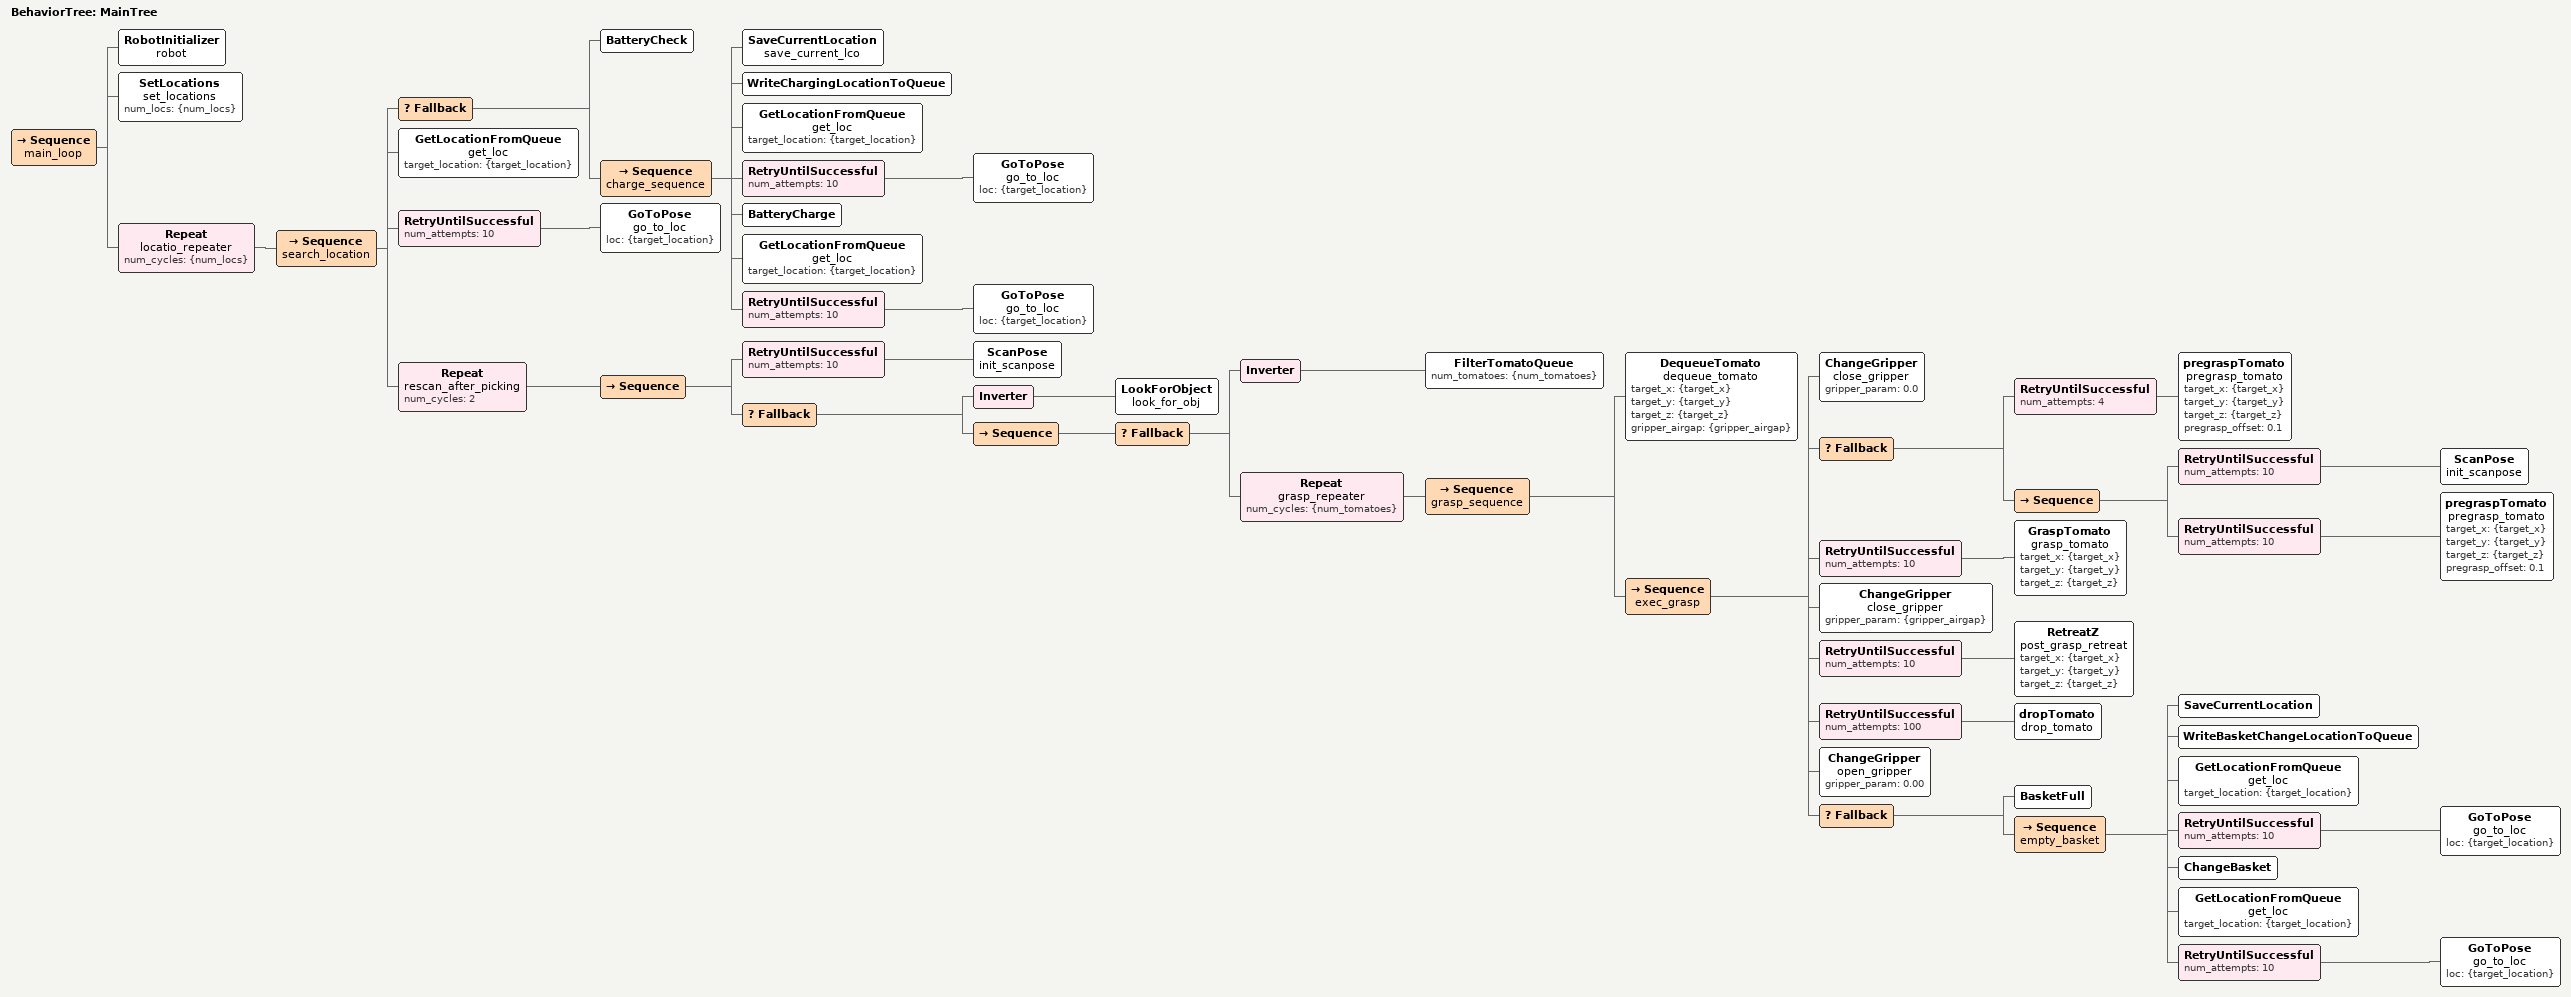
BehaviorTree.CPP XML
<root main_tree_to_execute="MainTree">
    <BehaviorTree ID="MainTree">
        <Sequence name="main_loop">
            <RobotInitializer name="robot" />
            <SetLocations name="set_locations" num_locs="{num_locs}" />
            <Repeat name="locatio_repeater" num_cycles="{num_locs}">
                <Sequence name="search_location">
                    <Fallback>
                        <BatteryCheck />
                        <Sequence name="charge_sequence">
                            <SaveCurrentLocation name="save_current_lco" />
                            <WriteChargingLocationToQueue />
                            <GetLocationFromQueue name="get_loc" target_location="{target_location}" />
                            <RetryUntilSuccessful num_attempts="10">
                                <GoToPose name="go_to_loc" loc="{target_location}" />
                            </RetryUntilSuccessful>
                            <BatteryCharge />
                            <GetLocationFromQueue name="get_loc" target_location="{target_location}" />
                            <RetryUntilSuccessful num_attempts="10">
                                <GoToPose name="go_to_loc" loc="{target_location}" />
                            </RetryUntilSuccessful>
                        </Sequence>
                    </Fallback>
                    <GetLocationFromQueue name="get_loc" target_location="{target_location}" />
                    <RetryUntilSuccessful num_attempts="10">
                        <GoToPose name="go_to_loc" loc="{target_location}" />
                    </RetryUntilSuccessful>
                    <Repeat name="rescan_after_picking" num_cycles="2">
                        <Sequence>
                            <RetryUntilSuccessful num_attempts="10">
                                <ScanPose name="init_scanpose" />
                            </RetryUntilSuccessful>
                            <Fallback>
                                <Inverter>
                                    <LookForObject name="look_for_obj" />
                                </Inverter>
                                <Sequence>
                                    <Fallback>
                                        <Inverter>
                                            <FilterTomatoQueue num_tomatoes="{num_tomatoes}" />
                                        </Inverter>
                                        <Repeat name="grasp_repeater" num_cycles="{num_tomatoes}">
                                            <Sequence name="grasp_sequence">
                                                <DequeueTomato name="dequeue_tomato" target_x="{target_x}" target_y="{target_y}" target_z="{target_z}" gripper_airgap="{gripper_airgap}" />
                                                <Sequence name="exec_grasp">
                                                    <ChangeGripper name="close_gripper" gripper_param="0.0" />
                                                    <Fallback>
                                                        <RetryUntilSuccessful num_attempts="4">
                                                            <pregraspTomato name="pregrasp_tomato" target_x="{target_x}" target_y="{target_y}" target_z="{target_z}" pregrasp_offset="0.1" />
                                                        </RetryUntilSuccessful>
                                                        <Sequence>
                                                            <RetryUntilSuccessful num_attempts="10">
                                                                <ScanPose name="init_scanpose" />
                                                            </RetryUntilSuccessful>
                                                            <RetryUntilSuccessful num_attempts="10">
                                                                <pregraspTomato name="pregrasp_tomato" target_x="{target_x}" target_y="{target_y}" target_z="{target_z}" pregrasp_offset="0.1" />
                                                            </RetryUntilSuccessful>
                                                        </Sequence>
                                                    </Fallback>
                                                    <RetryUntilSuccessful num_attempts="10">
                                                        <GraspTomato name="grasp_tomato" target_x="{target_x}" target_y="{target_y}" target_z="{target_z}" />
                                                    </RetryUntilSuccessful>
                                                    <ChangeGripper name="close_gripper" gripper_param="{gripper_airgap}" />
                                                    <RetryUntilSuccessful num_attempts="10">
                                                        <RetreatZ name="post_grasp_retreat" target_x="{target_x}" target_y="{target_y}" target_z="{target_z}" />
                                                    </RetryUntilSuccessful>
                                                    <RetryUntilSuccessful num_attempts="100">
                                                        <dropTomato name="drop_tomato" />
                                                    </RetryUntilSuccessful>
                                                    <ChangeGripper name="open_gripper" gripper_param="0.00" />
                                                    <Fallback>
                                                        <BasketFull />
                                                        <Sequence name="empty_basket">
                                                            <SaveCurrentLocation />
                                                            <WriteBasketChangeLocationToQueue />
                                                            <GetLocationFromQueue name="get_loc" target_location="{target_location}" />
                                                            <RetryUntilSuccessful num_attempts="10">
                                                                <GoToPose name="go_to_loc" loc="{target_location}" />
                                                            </RetryUntilSuccessful>
                                                            <ChangeBasket />
                                                            <GetLocationFromQueue name="get_loc" target_location="{target_location}" />
                                                            <RetryUntilSuccessful num_attempts="10">
                                                                <GoToPose name="go_to_loc" loc="{target_location}" />
                                                            </RetryUntilSuccessful>
                                                        </Sequence>
                                                    </Fallback>
                                                </Sequence>
                                            </Sequence>
                                        </Repeat>
                                    </Fallback>
                                </Sequence>
                            </Fallback>
                        </Sequence>
                    </Repeat>
                </Sequence>
            </Repeat>
        </Sequence>
    </BehaviorTree>
</root>
